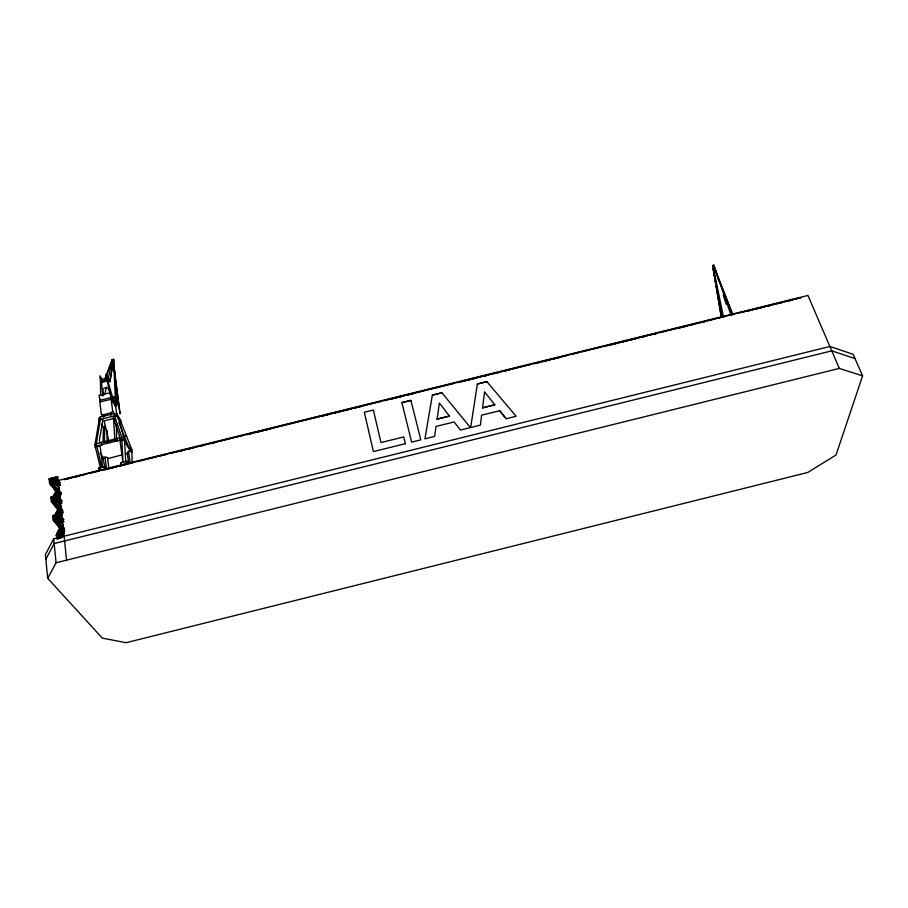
<?xml version="1.0" encoding="UTF-8"?>
<svg xmlns="http://www.w3.org/2000/svg" width="908" height="908" viewBox="0 0 908 908"><rect width="100%" height="100%" fill="white"/><g stroke="black" fill="none" stroke-linecap="round" stroke-linejoin="round"><path stroke-width="1.36" d="M132.103 462.547L131.819 449.539L121.411 423.105L117.166 416.341L116.86 414.003L114.272 413.537L100.084 417.022L98.722 418.463L99.006 420.801L94.897 445.068L100.55 468.403M103.103 442.809L103.421 427.532L101.208 424.172M106.985 441.504L107.235 430.664M104.363 442.423L104.749 426.147L103.421 427.532M113.148 361.793L113.194 360.442M482.568 407.851L484.566 391.847L494.849 404.82L482.568 407.851L494.837 404.798M437.134 419.099L439.393 403.004L449.426 416.057L437.134 419.099L449.426 416.057M477.37 383.982L470.673 427.52L480.377 425.092L481.615 415.16L499.65 410.7L506.165 418.724L516.107 416.273L486.892 381.632L477.37 384.005L486.892 381.655M102.786 396.104L101.424 381.474L107.95 379.374L109.913 381.814L113.534 359.364L112.263 359.681L104.602 379.272M110.799 415.716L111.287 412.765L112.683 411.233L111.128 399.236L115.713 406.625L116.928 415.887M100.084 417.022L100.368 419.36L96.271 443.637L101.741 467.2L102.661 467.348L100.209 446.588L96.554 445.987L95.181 447.417M432.356 395.094L424.933 438.848L434.648 436.419L436.044 426.431L454.114 421.97L460.481 430.04L470.435 427.577L441.89 392.744L432.367 395.116L441.901 392.767M109.913 381.814L113.534 359.364L117.404 404.525L115.713 406.625L113.534 359.364M104.919 393.924L106.384 387.069M107.564 381.598L112.263 359.681L112.558 360.589L113.829 360.283M862.6 375.878L836.007 455.022L807.655 472.501L126.133 642.705L102.32 638.12L47.693 578.283L45.4 554.595L53.674 538.784L829.889 346.481L853.145 354.29L862.6 375.878L839.31 368.398L56.092 562.756L47.693 578.283M105.18 379.374L112.263 359.681M61.665 536.583L63.401 533.212L62.482 530.159M64.093 532.928L62.005 537.003L61.596 536.605M57.181 538.853L61.562 530.42L53.345 520.443L52.857 515.54L62.709 513.236M63.844 527.548L60.371 534.245L62.187 536.526M45.854 559.294L54.162 543.552L831.762 350.84L855.018 358.581M62.153 514.382L60.314 517.81L58.43 515.494L61.903 509.093M59.724 517.855L62.436 512.804M54.298 520.817L59.326 511.669M55.275 520.08L59.656 512.033M58.146 499.82L60.234 496.109M52.414 502.26L57.431 493.475L60.779 492.726M57.771 493.895L52.755 502.68L57.147 501.602M115.123 405.672L107.734 380.895L107.95 379.374M99.006 420.801L100.368 419.36L114.578 415.864L117.166 416.341C123.182 427.713 121.82 443.104 132.125 451.855L128.595 451.265L127.199 452.672L128.686 463.477M114.272 413.537L114.578 415.864L113.216 417.283L119.254 435.114L119.811 439.347L121.751 437.361L124.362 437.815L125.724 462.183M94.897 445.068L96.271 443.637L121.751 437.361L114.578 415.864M108.847 468.369L107.587 457.507L104.987 457.087L103.103 459.005L102.82 456.69M124.68 440.153L122.058 439.71L120.117 441.685L123 462.32L121.751 437.361M96.554 445.987L122.058 439.71M108.007 458.585L121.717 454.942M105.476 442.559L117.041 439.075L117.348 441.413M63.651 529.001L61.472 529.534L61.063 525.573M61.767 529.625L64.468 529.012M64.616 529.194L61.29 529.988L57.476 537.207L55.921 535.345L59.451 528.626L61.381 530.874M61.596 530.113L64.196 529.466M61.052 530.465L64.343 529.648M63.946 529.943L61.358 530.578M64.093 530.124L61.142 531.35M63.708 530.408L61.108 531.055M63.855 530.59L60.893 531.827M60.859 531.532L64.32 530.556M63.605 531.067L60.643 532.304M64.513 531.044L60.609 532.009M60.768 532.19L64.627 531.18L60.053 532.36L59.088 529.341M60.371 532.485L64.377 531.657M64.423 531.702L60.155 533.257M64.411 532.202L59.905 533.734M59.871 533.439L63.742 532.428M59.622 533.915L63.537 532.951M58.078 531.248L58.997 534.301L63.651 533.087M63.435 533.609L59.27 535.062M59.077 534.835L63.333 533.223M58.827 535.311L63.083 533.7M58.986 535.493L62.913 534.528M58.623 535.845L62.697 535.05M58.362 536.333L62.3 535.357M58.078 536.764L62.05 535.834M57.817 537.252L61.767 536.276M61.71 536.991L57.386 538.569M61.301 537.298L57.295 537.672L61.914 536.458M61.46 537.479L57.136 539.057M59.542 538.035L61.687 537.502M100.209 399.384L100.527 401.869L98.961 395.423L110.243 392.653L111.809 399.1L99.812 402.017L101.321 414.025L103.001 414.808L111.287 412.765M721.281 317.323L712.644 265.579L713.824 265.295L730.929 314.962M721.508 317.198L712.644 265.579L714.074 265.386M114.93 420.801L113.511 418.565L104.125 420.869L108.949 441.322M57.84 493.884L49.611 483.51L49.134 478.754L57.851 476.598L66.59 560.157M104.692 469.175L98.847 470.616L98.541 468.097L104.386 466.655L105.09 469.742L104.386 466.655M126.598 461.173L126.938 463.682L121.093 465.123L120.764 462.603L126.598 461.173L126.972 461.741M49.861 482.795L53.822 481.751M54.264 481.705L58.225 480.673M50.008 482.988L53.981 481.955M800.981 297.574L64.048 479.458L68.327 478.788M58.566 481.104L54.571 482.103M64.071 479.64L86.203 474.192M88.95 473.454L97.224 471.468M103.943 469.799L134.407 462.297M136.938 461.65L145.428 459.573M148.163 458.835L156.426 456.803M159.184 456.122L167.22 454.272M170.193 453.398L233.56 437.826M236.296 437.089L244.184 435.182M246.942 434.501L380.316 401.586M383.664 400.769L453.886 383.38M457.326 382.631L531.01 364.346M533.768 363.722L568.192 355.164M570.939 354.483L579.202 352.452M581.96 351.771L590.223 349.728M592.981 349.047L601.244 347.015M604.002 346.391L656.677 333.372M659.435 332.691L667.346 330.694M670.433 329.979L704.801 321.489M707.287 320.899L715.538 318.799M718.307 318.175L726.559 316.075M729.317 315.451L733.675 314.361M740.338 312.738L744.673 311.648M747.227 311.035L781.799 302.489M784.399 301.796L792.798 299.765M795.419 299.084L801.049 297.733M49.611 483.51L58.68 481.251M75.126 477.063L79.246 476.042M108.12 468.914L116.372 466.882M119.254 466.201L127.37 464.17M178.24 451.616L182.633 450.572M189.239 448.892L193.654 447.848M200.237 446.18L204.357 445.158M211.235 443.467L215.366 442.446M246.987 434.648L252.481 433.286M255.613 432.56L263.479 430.574M266.623 429.836L270.777 428.814M321.727 416.239L329.479 414.286M332.737 413.526L340.477 411.562M343.757 410.802L351.475 408.85M354.778 408.078L362.474 406.137M390.588 399.225L402.982 396.172M406.466 395.275L414.003 393.448M461.468 381.701L465.588 380.69M469.096 379.862L476.587 377.966M483.465 376.275L487.585 375.254M494.463 373.563L498.583 372.541M505.461 370.839L509.592 369.828M535.198 363.552L539.352 362.53M542.587 361.679L550.361 359.806M553.585 358.966L561.382 357.082M608.576 345.392L616.475 343.485M619.574 342.679L627.496 340.772M630.572 339.967L638.517 338.048M641.581 337.243L645.702 336.232M652.58 334.53L656.7 333.52M678.446 328.174L686.709 326.131M689.467 325.461L693.825 324.349M700.692 322.658L704.824 321.636M747.443 311.115L752.936 309.764M755.694 309.083L763.855 307.108M766.692 306.371L770.813 305.349M777.691 303.647L781.811 302.636M788.689 300.934L792.809 299.912M58.827 481.456L54.684 482.239M58.872 481.501L54.832 482.443M54.616 482.784L50.621 483.771M55.025 482.681L59.02 481.694M50.769 483.964L54.775 482.977M59.168 481.887L55.172 482.874M55.32 483.079L57.987 482.42M50.905 484.395L55.252 483.317L59.315 488.538M55.479 483.272L58.135 482.613M58.248 482.761L55.592 483.419L59.622 482.477M55.774 483.658L59.769 482.67M55.933 483.851L59.917 482.863M60.076 483.056L56.08 484.043M56.228 484.236L58.895 483.589M59.009 483.726L56.534 484.634M59.338 484.168L56.682 484.827M59.485 484.361L56.829 485.02M59.644 484.554L56.988 485.212M59.792 484.747L57.136 485.405M57.431 485.791L60.087 485.133M401.892 402.619L410.915 400.394L420.813 439.869L411.653 442.139L401.892 402.619L410.915 400.417M53.175 487.301L52.789 483.431L58.611 490.899L59.69 490.638M60.904 492.25L57.681 493.044L57.283 489.196M58.01 493.192L60.632 492.545M57.806 493.577L60.893 492.874L57.703 494.202M57.522 493.963L60.11 493.385M60.723 493.543L57.454 494.633M57.306 494.44L59.871 493.816M57.068 494.871L60.904 493.929L57.09 495.178M61.018 494.066L56.852 495.609M60.768 494.497L56.602 496.052M59.724 512.01L51.461 501.84L50.973 497.016L60.813 494.554M60.53 494.939L56.353 496.483M56.319 496.177L60.791 495.008M60.325 495.416L56.103 496.914M56.069 496.619L60.212 495.019M60.076 495.847L55.967 497.244M55.785 497.005L59.973 495.45M59.826 496.29L55.717 497.686M55.536 497.448L59.724 495.893M59.587 496.721L55.354 498.231M59.338 497.164L55.104 498.674M53.288 496.109L54.196 499.139L58.736 497.641M58.441 498.288L54.571 499.252M54.31 499.695L58.203 498.73M54.06 500.138L57.953 499.173M60.166 498.787L51.381 500.966L60.041 511.488M51.711 501.114L60.178 499.014M51.824 501.25L60.291 499.162M51.983 501.443L56.012 500.444M56.455 500.399L60.484 499.4M51.461 501.84L60.632 499.593M52.289 501.829L56.353 500.876M60.791 499.786L56.761 500.785M52.437 502.022L56.512 501.068M60.904 499.933L56.875 500.921L61.052 500.115M52.482 502.067L56.659 501.261L52.63 502.26M57.068 501.159L59.746 500.501M52.743 502.396L56.807 501.454M59.894 500.694L57.215 501.352M57.363 501.545L60.053 500.887M57.522 501.738L61.54 500.739M61.687 500.932L57.669 501.931M61.801 501.08L57.783 502.067L61.96 501.273M60.654 501.647L57.93 502.26M60.802 501.84L58.123 502.499M60.95 502.033L58.271 502.691M61.108 502.215L58.43 502.884M58.577 503.066L61.256 502.408M61.369 502.555L58.838 503.407M59.031 503.645L61.71 502.975M59.179 503.826L61.858 503.168M55.047 505.529L54.65 501.602L60.495 508.934L61.574 508.662L61.846 511.261M61.733 510.625L59.565 511.159L59.156 507.254M59.849 511.261L62.538 510.648M59.383 511.59L62.686 510.829M62.834 511.022L59.69 511.715M59.134 512.044L62.414 511.261M59.44 512.169L62.016 511.533M62.629 511.681L59.224 512.918M59.19 512.623L61.767 511.987M62.391 512.135L58.986 513.372M58.952 513.077L62.822 512.112M62.618 512.362L58.736 513.826M62.573 512.566L58.702 513.531M62.72 512.759L58.487 514.28M62.334 513.02L58.453 513.985M58.203 514.439L62.05 513.429M62.459 513.69L58.112 515.086M57.919 514.847L61.835 513.939M57.669 515.301L61.562 514.348M61.347 514.847L57.454 515.812M57.17 516.221L61.063 515.256M56.92 516.686L61.142 515.097M60.757 516.414L56.489 517.957M56.205 518.116L60.745 516.902L59.553 513.417M55.638 518.468L60.223 517.288M55.944 518.582L60.155 516.947M62.119 517.356L53.254 519.546L62.153 530.351L61.733 526.402M53.549 519.648L62.13 517.583M53.708 519.83L62.277 517.764M53.867 520.023L57.919 519.013M58.373 518.956L62.425 517.957M53.345 520.443L62.584 518.15M54.174 520.398L58.225 519.387M62.731 518.332L58.68 519.342M54.321 520.579L58.418 519.626M54.367 520.625L58.532 519.762L63.151 525.153M54.514 520.817L58.577 519.807M54.628 520.954L58.725 520M59.134 519.898L63.185 518.899M54.65 521.237L59.065 520.136M63.333 519.081L59.281 520.091M59.44 520.273L63.492 519.274M59.587 520.466L63.639 519.455M63.753 519.603L59.746 520.647M62.55 520.125L59.86 520.783L62.709 520.307M60.041 521.022L62.743 520.352M62.89 520.545L60.2 521.203M60.348 521.396L63.049 520.727M60.495 521.578L63.197 520.908M63.344 521.101L60.654 521.771M63.503 521.283L60.802 521.952M63.617 521.43L60.915 522.089L63.764 521.612M56.636 523.655L56.228 519.671L62.402 527.219L63.492 526.946L63.764 529.58M102.048 379.385L106.974 378.171M101.424 381.474L107.609 379.953M110.436 394.322L111.162 394.14M99.585 400.394L110.889 397.625L111.809 399.1M112.41 397.273L114.885 396.66L117.404 404.525M112.637 397.976L115.112 397.375L115.713 406.625M125.508 454.011L128.119 453.625M124.169 435.863L126.598 436.283M100.368 419.36L102.922 419.814L99.403 440.005L99.789 443.183M125.156 442.729L124.85 440.391L129.379 447.508L131.819 449.539M103.001 414.808L104.726 416.261M58.271 536.991L62.346 535.153M58.01 537.479L62.096 535.629M59.02 535.538L63.151 534.04M58.77 536.026L62.845 534.188M58.521 536.514L62.595 534.664M59.656 534.21L63.821 532.27M59.372 534.392L63.583 532.746M60.076 532.917L63.991 531.94M56.058 518.729L54.015 516.595L57.556 510.171L59.474 512.464M52.857 515.54L55.921 519.297L56.33 523.28M55.729 519.353L60.019 517.798L58.645 516.141M56.705 517.197L60.893 515.562M56.739 517.492L60.972 515.903M56.455 517.651L60.654 516.016M56.239 518.423L60.473 516.834M499.65 410.722L506.165 418.724M57.488 516.107L61.642 514.189M57.363 516.459L61.733 515.063L60.552 511.59M57.102 516.924L61.211 515.449M58.941 519.66L62.879 518.525M57.862 515.54L61.88 513.724M54.094 500.444L58.237 498.526M53.685 500.036L52.142 498.095L55.672 491.977L57.193 493.907M50.973 497.016L54.037 500.841M54.855 499.116L59.054 497.55M54.344 500.002L58.487 498.083M55.32 497.924L59.474 496.324M55.07 498.367L59.236 496.767M54.82 498.81L58.986 497.198M56.807 501.171L61.211 506.721M58.055 498.946L56.523 497.005L59.633 491.557L60.518 494.565L58.078 499.831M56.739 497.663L58.441 499.809M56.568 495.745L57.011 500.285M50.167 483.181L54.128 482.148M50.28 483.328L54.469 482.591L50.428 483.521M50.927 484.157L54.889 483.124M49.134 478.754L52.176 482.659M54.412 481.898L58.384 480.865M54.855 479.435L56.546 481.637M98.541 468.097L99.244 471.184M100.164 453.001L102.559 456.508L105.18 468.517M120.764 462.603L121.15 463.182M101.321 414.025L103.33 417.147M112.683 411.233L114.646 414.366M116.86 414.003L121.105 420.79L121.411 423.105L118.903 422.663L127.722 444.761M103.251 381.349L99.823 375.787L100.436 380.634L101.537 382.416L107.734 380.895L106.645 379.113L106.02 374.266L109.732 380.373M839.31 368.398L807.95 295.452L49.52 482.647L58.021 493.464L57.613 489.616M713.824 265.295L718.943 281.435M723.211 294.884L726.196 304.294M110.243 394.163L108.54 388.545L106.599 387.512L104.216 388.102L102.774 389.838L103.75 394.969M57.181 510.852L58.078 513.883M56.171 512.668L57.079 515.71M61.494 532.065L62.414 535.13M55.161 514.507L56.08 517.549M57.068 533.166L57.987 536.231M58.645 493.282L59.542 496.313M57.647 495.03L58.555 498.061M61.54 509.774L62.141 511.794M55.297 492.624L56.194 495.632M54.298 494.361L55.195 497.38M63.469 528.252L64.082 530.283M106.645 379.113L110.118 393.05M111.627 399.145L112.002 400.655M712.894 265.681L723.426 316.813M712.644 265.579L722.03 316.926M104.987 457.087L106.633 469.368M129.379 447.508L129.685 449.823M113.92 365.958L120.038 413.855L113.875 367.275M110.243 392.653L110.889 397.625M128.595 451.265L130.15 463.557M101.605 442.877L101.889 445.226M58.611 490.899L58.884 493.464M60.495 508.934L60.768 511.533M62.402 527.219L62.686 529.852M56.761 476.87L57.17 480.752M58.282 490.479L58.555 493.044M58.657 495.121L59.077 499.06M60.166 508.514L60.439 511.113M60.586 513.633L61.006 517.628M62.073 526.81L62.346 529.443M57.363 483.794L57.624 486.382M57.953 490.048L58.35 493.895M59.258 501.976L59.531 504.598M59.826 508.094L60.234 511.999M59.497 507.674L59.905 511.579M61.404 525.993L61.812 529.943M55.672 477.131L56.069 481.024M56.988 488.81L57.386 492.658M57.567 495.382L57.976 499.332M58.861 506.88L59.27 510.784M59.485 513.905L59.905 517.9M60.768 525.21L61.176 529.171M55.876 480.752L56.273 484.634M56.682 488.436L57.09 492.284M57.76 498.957L58.169 502.884M58.566 506.505L58.963 510.421M60.461 524.847L60.87 528.808M56.387 488.05L56.784 491.898M58.26 506.131L58.668 510.046M60.166 524.472L60.575 528.445M55.536 480.321L55.933 484.202M57.42 498.526L57.828 502.453M59.338 516.992L59.746 520.988M55.195 479.878L55.592 483.76M56.092 487.664L56.489 491.523M57.964 505.756L58.373 509.672M58.997 516.573L59.406 520.568M59.86 524.109L60.269 528.081M55.785 487.278L56.194 491.137M57.658 505.381L58.067 509.297M59.565 523.746L59.973 527.707M54.582 477.404L55.252 483.317M58.384 514.178L58.929 518.808M55.49 486.904L55.887 490.763M57.363 505.007L57.771 508.923M59.258 523.371L59.667 527.344M55.195 486.518L55.592 490.377M57.056 504.632L57.465 508.548M58.963 523.008L59.372 526.981M54.889 486.132L55.286 489.991M56.761 504.258L57.17 508.174M58.657 522.633L59.065 526.606M54.593 485.746L54.991 489.616M56.455 503.872L56.864 507.799M58.35 522.27L58.759 526.243M53.493 477.676L53.89 481.569M54.287 485.36L54.684 489.23M55.365 495.927L55.774 499.877M56.16 503.497L56.557 507.424M57.272 514.45L57.692 518.457M58.055 521.896L58.464 525.868M53.992 484.974L54.389 488.844M55.853 503.123L56.262 507.039M57.749 521.521L58.157 525.505M53.685 484.588L54.083 488.459M55.558 502.748L55.956 506.664M57.442 521.158L57.851 525.13M53.39 484.202L53.788 488.073M55.252 502.362L55.649 506.289M57.136 520.783L57.545 524.767M52.403 477.949L52.8 481.83M53.084 483.816L53.481 487.687M54.276 496.199L54.673 500.149M54.945 501.988L55.354 505.915M56.171 514.722L56.58 518.729M56.841 520.409L57.249 524.393M56.534 520.046L56.943 524.029M52.482 483.045L52.88 486.915M54.344 501.227L54.741 505.154M52.312 483.941L52.573 486.529M54.174 502.158L54.435 504.78M52.006 483.555L52.267 486.143M53.867 501.772L54.14 504.394M55.615 518.922L56.024 522.917M51.313 478.21L51.972 485.757M53.175 496.472L53.833 504.019M55.059 514.995L55.717 522.543M51.268 481.49L51.665 485.371M53.118 499.695L53.527 503.634M55.002 518.173L55.411 522.168M50.962 481.092L51.359 484.986M52.823 499.321L53.22 503.259M54.696 517.798L55.104 521.794M50.655 480.707L51.052 484.588M52.516 498.935L52.914 502.873M54.389 517.424L54.798 521.419M50.224 478.482L50.746 484.202M52.074 496.744L52.607 502.499M53.958 515.267L54.491 521.044M50.053 479.923L50.439 483.816M51.904 498.163L52.165 500.796M53.776 516.675L54.185 520.67M49.815 479.628L50.212 483.521M51.665 497.879L52.074 501.829M53.549 516.391L53.947 520.398M49.475 479.197L49.872 483.079M51.325 497.448L51.722 501.398M53.197 515.971L53.606 519.966M53.674 538.784L56.092 562.756M113.511 418.565L114.896 440.153M116.383 424.433L116.633 439.688M100.436 380.634L100.618 395.389M405.388 443.683L373.404 451.582L364.324 412.232L373.358 410.03L380.997 442.571L403.742 436.941L405.388 443.683M59.905 484.895L57.249 485.553L59.939 484.94M732.052 312.545L713.484 265.533L732.484 314.338L732.052 312.545"/></g></svg>
